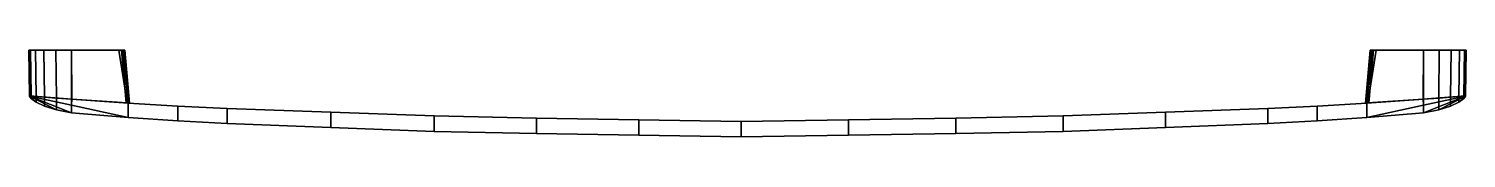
# Model space of a CAD drawing. Extents: x -219 to 219, y -26 to 0.
import ezdxf

# ---------------------------------------------------------------- set-up
doc = ezdxf.new("R2010")
doc.units = 0
doc.layers.add('METAL', color=144, linetype='CONTINUOUS')

msp = doc.modelspace()

# ---------------------------------------------------------------- meshes
at = {"layer": 'METAL'}
mesh = msp.add_polyface(dxfattribs=at)
corners = [(-219, 0, -5.95), (-219, 0, -5.95), (-219, 0, -5.95), (-218.81, -13.92, -6), (-218.81, -13.92, -6), (-218.49, 0, -1.92), (-218.49, 0, -1.92), (-218.3, -13.97, -1.97), (-216.95, 0, 1.35), (-216.95, 0, 1.35), (-216.76, -14.09, 1.3), (-214.38, 0, 3.68), (-214.38, 0, 3.68), (-214.19, -14.3, 3.63), (-210.79, 0, 5.08), (-210.79, 0, 5.08), (-210.6, -14.59, 5.03), (-205.98, 0, 5.55), (-205.98, 0, 5.55), (-205.98, 0, 5.55), (-205.98, -14.96, 5.5), (-205.98, -14.96, 5.5), (-205.97, 0, -5.95), (-205.97, 0, -5.95), (-205.97, 0, -5.95), (-205.87, -14.96, -6), (-191.56, -0.01, -6), (-191.56, -0.01, -6), (-190.8, -0.01, -3.62), (-190.8, -0.01, -3.62), (-190.36, -0.01, -5.84), (-190.36, -0.01, -5.84), (-190.36, -0.01, -5.84), (-190, -0.01, -4.57), (-190, -0.01, -4.57), (-190, -0.01, -4.57), (-189.79, -0.01, -5.41), (-189.79, -0.01, -5.41), (-189.79, -0.01, -5.41), (-189.32, -16.1, -3.7), (-189.04, -16.06, -6), (-188.7, -16.14, -5.95), (-188.7, -16.14, -5.95), (-188.53, -16.16, -4.67), (-188.53, -16.16, -4.67), (-188.32, -16.18, -5.51), (-188.32, -16.18, -5.51), (188.04, -16.18, -5.51), (188.04, -16.18, -5.51), (188.25, -16.16, -4.67), (188.25, -16.16, -4.67), (188.42, -16.14, -5.95), (188.42, -16.14, -5.95), (188.76, -16.06, -6), (189.04, -16.1, -3.7), (189.51, -0.01, -5.41), (189.51, -0.01, -5.41), (189.51, -0.01, -5.41), (189.72, -0.01, -4.57), (189.72, -0.01, -4.57), (189.72, -0.01, -4.57), (190.08, -0.01, -5.84), (190.08, -0.01, -5.84), (190.08, -0.01, -5.84), (190.52, -0.01, -3.62), (190.52, -0.01, -3.62), (191.28, -0.01, -6), (191.28, -0.01, -6), (205.59, -14.96, -6), (205.69, 0, -5.95), (205.69, 0, -5.95), (205.7, -14.96, 5.5), (205.7, -14.96, 5.5), (205.7, 0, 5.55), (205.7, 0, 5.55), (205.7, 0, 5.55), (210.32, -14.59, 5.03), (210.51, 0, 5.08), (210.51, 0, 5.08), (213.91, -14.3, 3.63), (214.1, 0, 3.68), (214.1, 0, 3.68), (216.48, -14.09, 1.3), (216.67, 0, 1.35), (216.67, 0, 1.35), (218.02, -13.97, -1.97), (218.2, 0, -1.92), (218.2, 0, -1.92), (218.53, -13.92, -6), (218.53, -13.92, -6), (218.72, 0, -5.95), (218.72, 0, -5.95), (218.72, 0, -5.95)]
mesh.append_faces([[corners[k] for k in face] for face in [(74, 77, 80, 80), (74, 80, 83, 86), (74, 86, 90, 69), (69, 66, 63, 57), (69, 57, 60, 65), (74, 69, 65, 65), (88, 68, 70, 91), (68, 53, 67, 70), (54, 71, 73, 64), (72, 76, 78, 75), (76, 79, 81, 78), (79, 82, 84, 81), (82, 85, 87, 84), (85, 89, 92, 87), (62, 67, 53, 52), (56, 61, 51, 48), (58, 55, 47, 49), (64, 59, 50, 54), (24, 2, 18, 18), (18, 2, 6, 9), (18, 9, 12, 15), (30, 27, 23, 36), (33, 36, 23, 28), (18, 28, 24, 24), (4, 1, 22, 25), (25, 22, 26, 40), (39, 29, 19, 21), (20, 17, 14, 16), (16, 14, 11, 13), (13, 11, 8, 10), (10, 8, 5, 7), (7, 5, 0, 3), (31, 41, 40, 26), (37, 45, 42, 32), (35, 44, 46, 38), (29, 39, 43, 34)]])
mesh = msp.add_polyface(dxfattribs=at)
corners = [(-218.81, -14.05, -6), (-218.81, -14.05, -6), (-218.81, -14.05, -6), (-218.81, -13.92, -6), (-218.81, -13.92, -6), (-218.3, -14.75, -1.97), (-218.3, -14.75, -1.97), (-218.3, -13.97, -1.97), (-216.76, -15.85, 1.3), (-216.76, -15.85, 1.3), (-216.76, -14.09, 1.3), (-214.19, -17.08, 3.63), (-214.19, -17.08, 3.63), (-214.19, -14.3, 3.63), (-210.6, -18.22, 5.03), (-210.6, -18.22, 5.03), (-210.6, -14.59, 5.03), (-205.98, -16.79, -6), (-205.98, -16.79, -6), (-205.98, -19.08, 5.5), (-205.98, -19.08, 5.5), (-205.98, -14.96, 5.5), (-205.98, -14.96, 5.5), (-205.87, -14.96, -6), (-188.74, -20.54, -6), (-188.74, -20.54, -6), (-188.74, -16.15, -6), (-188.74, -16.15, -6), (-188.74, -20.54, 5.5), (-188.74, -20.54, 5.5), (-188.74, -16.15, 5.5), (-188.74, -16.15, 5.5), (-173.65, -21.56, -6), (-173.65, -21.56, -6), (-173.65, -17.05, -6), (-173.65, -17.05, -6), (-173.65, -21.56, 5.5), (-173.65, -21.56, 5.5), (-173.65, -17.05, 5.5), (-173.65, -17.05, 5.5), (-158.55, -22.37, -6), (-158.55, -22.37, -6), (-158.55, -17.74, -6), (-158.55, -17.74, -6), (-158.55, -22.37, 5.5), (-158.55, -22.37, 5.5), (-158.55, -17.74, 5.5), (-158.55, -17.74, 5.5), (-127.05, -18.91, -6), (-127.05, -18.91, -6), (-127.05, -23.57, -6), (-127.05, -23.57, -6), (-127.05, -18.91, 5.5), (-127.05, -18.91, 5.5), (-127.05, -23.57, 5.5), (-127.05, -23.57, 5.5), (-95.54, -24.74, -6), (-95.54, -24.74, -6), (-95.54, -20.04, -6), (-95.54, -20.04, -6), (-95.54, -20.04, 5.5), (-95.54, -20.04, 5.5), (-95.54, -24.74, 5.5), (-95.54, -24.74, 5.5), (-64.4, -25.42, 5.5), (-64.4, -25.42, 5.5), (-64.4, -25.42, -6), (-64.4, -25.42, -6), (-64.4, -20.71, -6), (-64.4, -20.71, -6), (-64.4, -20.71, 5.5), (-64.4, -20.71, 5.5), (-33.26, -21.21, -6), (-33.26, -21.21, -6), (-33.26, -25.93, 5.5), (-33.26, -25.93, 5.5), (-33.26, -21.21, 5.5), (-33.26, -21.21, 5.5), (-33.26, -25.93, -6), (-33.26, -25.93, -6), (-2.12, -26.43, -6), (-2.12, -26.43, -6), (-2.12, -21.7, -6), (-2.12, -21.7, -6), (-2.12, -26.43, 5.5), (-2.12, -26.43, 5.5), (-2.12, -21.7, 5.5), (-2.12, -21.7, 5.5), (30.58, -21.21, -6), (30.58, -21.21, -6), (30.58, -25.93, -6), (30.58, -25.93, -6), (30.58, -25.93, 5.5), (30.58, -25.93, 5.5), (30.58, -21.21, 5.5), (30.58, -21.21, 5.5), (63.28, -20.71, -6), (63.28, -20.71, -6), (63.28, -25.42, -6), (63.28, -25.42, -6), (63.28, -25.42, 5.5), (63.28, -25.42, 5.5), (63.28, -20.71, 5.5), (63.28, -20.71, 5.5), (95.99, -20.04, -6), (95.99, -20.04, -6), (95.99, -24.74, 5.5), (95.99, -24.74, 5.5), (95.99, -24.74, -6), (95.99, -24.74, -6), (95.99, -20.04, 5.5), (95.99, -20.04, 5.5), (127.13, -18.91, -6), (127.13, -18.91, -6), (127.13, -23.57, -6), (127.13, -23.57, -6), (127.13, -23.57, 5.5), (127.13, -23.57, 5.5), (127.13, -18.91, 5.5), (127.13, -18.91, 5.5), (158.27, -22.37, -6), (158.27, -22.37, -6), (158.27, -17.74, -6), (158.27, -17.74, -6), (158.27, -22.37, 5.5), (158.27, -22.37, 5.5), (158.27, -17.74, 5.5), (158.27, -17.74, 5.5), (173.36, -21.56, -6), (173.36, -21.56, -6), (173.36, -17.05, -6), (173.36, -17.05, -6), (173.36, -21.56, 5.5), (173.36, -21.56, 5.5), (173.36, -17.05, 5.5), (173.36, -17.05, 5.5), (188.46, -20.54, -6), (188.46, -20.54, -6), (188.46, -16.15, -6), (188.46, -16.15, -6), (188.46, -20.54, 5.5), (188.46, -20.54, 5.5), (188.46, -16.15, 5.5), (188.46, -16.15, 5.5), (205.59, -14.96, -6), (205.7, -16.79, -6), (205.7, -16.79, -6), (205.7, -19.08, 5.5), (205.7, -19.08, 5.5), (205.7, -19.08, 5.5), (205.7, -14.96, 5.5), (205.7, -14.96, 5.5), (210.32, -18.22, 5.03), (210.32, -18.22, 5.03), (210.32, -14.59, 5.03), (213.91, -17.08, 3.63), (213.91, -17.08, 3.63), (213.91, -14.3, 3.63), (216.48, -15.85, 1.3), (216.48, -15.85, 1.3), (216.48, -14.09, 1.3), (218.02, -14.75, -1.97), (218.02, -14.75, -1.97), (218.02, -13.97, -1.97), (218.53, -14.05, -6), (218.53, -14.05, -6), (218.53, -14.05, -6), (218.53, -13.92, -6), (218.53, -13.92, -6)]
mesh.append_faces([[corners[k] for k in face] for face in [(104, 110, 118, 112), (107, 109, 115, 117), (111, 106, 116, 119), (142, 150, 138, 138), (134, 130, 122, 126), (137, 149, 141, 141), (129, 133, 125, 121), (147, 151, 143, 140), (132, 135, 127, 124), (139, 144, 145, 136), (123, 131, 128, 120), (165, 161, 158, 158), (165, 158, 155, 153), (165, 153, 149, 148), (146, 165, 149, 149), (144, 167, 164, 145), (142, 138, 130, 134), (137, 141, 133, 129), (140, 143, 135, 132), (131, 139, 136, 128), (154, 151, 147, 152), (157, 154, 152, 156), (160, 157, 156, 159), (163, 160, 159, 162), (168, 163, 162, 166), (137, 146, 149, 149), (113, 114, 108, 105), (61, 59, 49, 53), (56, 62, 54, 50), (63, 60, 52, 55), (31, 27, 22, 22), (39, 47, 43, 35), (24, 28, 19, 19), (32, 40, 44, 36), (20, 29, 30, 21), (37, 45, 46, 38), (26, 25, 18, 23), (42, 41, 33, 34), (6, 1, 9, 9), (12, 9, 1, 14), (14, 1, 19, 19), (17, 19, 1, 1), (23, 18, 2, 4), (31, 39, 35, 27), (24, 32, 36, 28), (29, 37, 38, 30), (34, 33, 25, 26), (16, 15, 20, 21), (13, 11, 15, 16), (10, 8, 11, 13), (7, 5, 8, 10), (3, 0, 5, 7), (24, 19, 17, 17), (51, 48, 58, 57), (88, 94, 102, 96), (126, 122, 112, 118), (93, 91, 99, 101), (121, 125, 117, 115), (95, 92, 100, 103), (124, 127, 119, 116), (123, 120, 114, 113), (90, 89, 97, 98), (77, 73, 69, 71), (43, 47, 53, 49), (78, 74, 64, 66), (44, 40, 50, 54), (75, 76, 70, 65), (46, 45, 55, 52), (41, 42, 48, 51), (72, 79, 67, 68), (83, 87, 94, 88), (110, 104, 96, 102), (85, 81, 91, 93), (109, 107, 101, 99), (86, 84, 92, 95), (106, 111, 103, 100), (80, 82, 89, 90), (105, 108, 98, 97), (87, 83, 73, 77), (59, 61, 71, 69), (81, 85, 74, 78), (62, 56, 66, 64), (84, 86, 76, 75), (60, 63, 65, 70), (82, 80, 79, 72), (57, 58, 68, 67)]])

doc.saveas('drawing.dxf')
